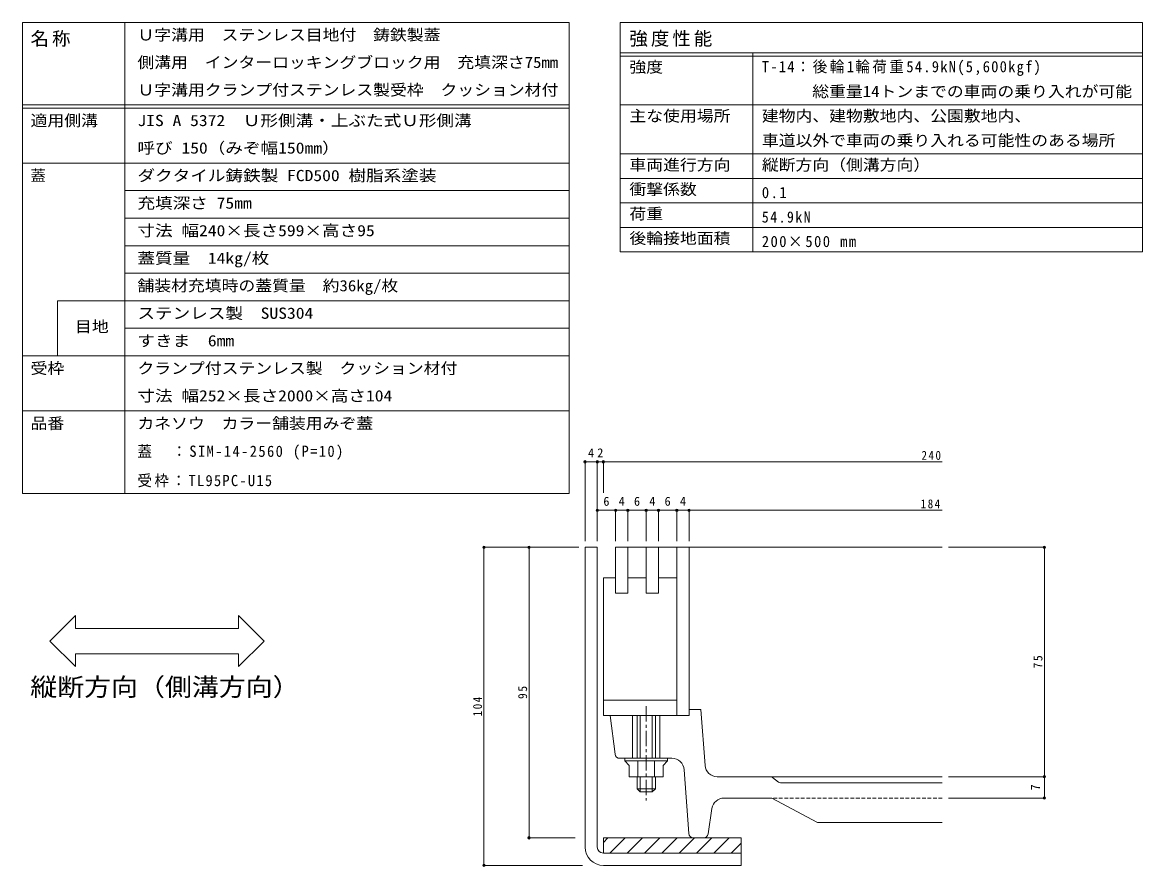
# Model space of a CAD drawing. Units: millimetres at full size, sheet at 1:3, with parts at other scales. Extents: x -1121 to 1153, y -824 to 816.
# Drawn here: x 55 to 1153, y -12 to 816 of the extents above; entities that cross this region are included whole.
import ezdxf
from ezdxf.enums import TextEntityAlignment as Align

# ---------------------------------------------------------------- set-up
doc = ezdxf.new("R2010")
doc.units = ezdxf.units.MM
doc.header["$LTSCALE"] = 3
doc.header["$PDMODE"] = 32
doc.header["$PDSIZE"] = 2.4
doc.linetypes.add('CHAIN1', pattern=[8, 5, -1, 1, -1])
doc.linetypes.add('DASHED1', pattern=[1.8, 1.2, -0.6])
for name, color, linetype, lineweight in [('0-4_その他', 7, 'Continuous', 9), ('4-5', 7, 'Continuous', 9), ('F-1_F-1ﾚｲﾔ', 2, 'Continuous', 9), ('F-2_F-2ﾚｲﾔ', 3, 'Continuous', 9), ('F-4_F-4ﾚｲﾔ', 7, 'Continuous', 9), ('F-5_F-5ﾚｲﾔ', 2, 'Continuous', 9), ('F-F_F-Fﾚｲﾔ', 3, 'Continuous', 9)]:
    doc.layers.add(name, color=color, linetype=linetype, lineweight=lineweight)
doc.styles.add('ＭＳ ゴシック', font='')
doc.styles.get('ＭＳ ゴシック').set_extended_font_data('MS Gothic')

msp = doc.modelspace()

# ---------------------------------------------------------------- linework, layer by layer
at = {"layer": '0-4_その他'}
for p, q in [((89.525, 543.339), (591.338, 543.339)), ((155.641, 516.339), (591.338, 516.339))]:
    msp.add_line(p, q, dxfattribs=at)
at = {"layer": '4-5'}
for p, q in [((82.287, 209.546), (107.287, 234.546)), ((107.287, 222.046), (107.287, 234.546)), ((292.235, 209.546), (267.235, 234.546)), ((267.235, 222.046), (267.235, 234.546)), ((107.287, 222.046), (267.235, 222.046)), ((82.287, 209.546), (107.287, 184.546)), ((292.235, 209.546), (267.235, 184.546)), ((107.287, 184.546), (107.287, 197.046)), ((107.287, 197.046), (267.235, 197.046)), ((267.235, 184.546), (267.235, 197.046))]:
    msp.add_line(p, q, dxfattribs=at)
at = {"layer": 'F-1_F-1ﾚｲﾔ'}
for p, q in [((606.816, 301.595), (618.816, 301.595)), ((606.816, 7.595), (606.816, 301.595)), ((618.816, 7.595), (618.816, 301.595)), ((624.816, 16.595), (624.816, 1.595)), ((759.816, 16.595), (624.816, 16.595)), ((629.218, 16.595), (624.816, 12.193)), ((646.189, 16.595), (631.189, 1.595)), ((663.159, 16.595), (648.159, 1.595)), ((680.13, 16.595), (665.13, 1.595)), ((697.1, 16.595), (682.1, 1.595)), ((714.071, 16.595), (699.071, 1.595)), ((731.042, 16.595), (716.041, 1.595)), ((748.012, 16.595), (733.012, 1.595)), ((759.816, 11.429), (749.983, 1.595)), ((759.816, 16.595), (759.816, -10.405)), ((624.816, 1.595), (759.816, 1.595)), ((624.816, -10.405), (759.816, -10.405))]:
    msp.add_line(p, q, dxfattribs=at)
for radius in [18, 6]:
    msp.add_arc((624.816, 7.595), radius, 180, 270, dxfattribs=at)
at = {"layer": 'F-2_F-2ﾚｲﾔ'}
for p, q in [((636.816, 256.595), (636.816, 301.595)), ((636.817, 301.595), (957.079, 301.595)), ((648.816, 256.595), (648.816, 301.595)), ((666.816, 256.595), (666.816, 301.595)), ((678.816, 256.595), (678.816, 301.595)), ((696.816, 136.595), (696.816, 301.595)), ((708.816, 136.595), (708.816, 301.595)), ((624.816, 271.595), (624.816, 151.595)), ((636.816, 271.595), (624.816, 271.595)), ((666.816, 271.595), (648.816, 271.595)), ((696.816, 271.595), (678.816, 271.595)), ((648.816, 256.595), (636.816, 256.595)), ((678.816, 256.595), (666.816, 256.595)), ((696.816, 151.595), (624.816, 151.595)), ((636.323, 98.536), (631.566, 136.595)), ((653.316, 136.595), (653.316, 94.594)), ((657.816, 136.595), (657.816, 94.594)), ((660.816, 94.594), (660.816, 136.595)), ((672.816, 94.594), (672.816, 136.595)), ((675.816, 136.595), (675.816, 94.594)), ((680.316, 136.595), (680.316, 94.594)), ((720.425, 142.595), (708.816, 142.595)), ((724.542, 87.698), (720.425, 142.595)), ((640.789, 94.594), (692.072, 94.594)), ((645.816, 94.594), (645.816, 92.193)), ((687.816, 92.193), (645.816, 92.193)), ((645.816, 92.193), (650.241, 87.395)), ((658.529, 92.193), (658.529, 76.594)), ((675.104, 92.193), (675.104, 76.594)), ((687.816, 92.193), (683.391, 87.395)), ((687.816, 94.594), (687.816, 92.193)), ((650.241, 87.395), (650.241, 76.594)), ((708.518, 20.775), (704.041, 83.448)), ((657.816, 76.594), (657.816, 64.594)), ((660.816, 61.594), (660.816, 76.594)), ((672.816, 76.594), (672.816, 61.594)), ((675.816, 76.594), (675.816, 64.594)), ((957.079, 76.595), (736.509, 76.595)), ((796.494, 71.253), (790.638, 75.938)), ((957.079, 70.595), (798.368, 70.595)), ((675.816, 64.594), (657.816, 64.594)), ((660.816, 61.594), (657.816, 64.594)), ((672.816, 61.594), (660.816, 61.594)), ((675.816, 64.594), (672.816, 61.594)), ((743.111, 55.595), (789.816, 55.595)), ((789.816, 55.595), (834.816, 31.595)), ((731.251, 45.42), (727.403, 20.411)), ((957.079, 31.595), (834.816, 31.595)), ((722.956, 16.595), (713.006, 16.595))]:
    msp.add_line(p, q, dxfattribs=at)
at = {"layer": 'F-2_F-2ﾚｲﾔ', "linetype": 'CHAIN1'}
msp.add_line((666.816, 145.595), (666.816, 53.216), dxfattribs=at)
at = {"layer": 'F-2_F-2ﾚｲﾔ', "linetype": 'DASHED1'}
msp.add_line((957.079, 55.595), (789.816, 55.595), dxfattribs=at)
at = {"layer": 'F-2_F-2ﾚｲﾔ'}
for points in [[(708.816, 136.595), (624.816, 136.595), (624.816, 151.595)], [(683.391, 87.395), (683.391, 76.594), (650.241, 76.594)]]:
    msp.add_lwpolyline(points, dxfattribs=at)
for centre, radius, start, end in [((640.789, 99.094), 4.5, 187.12668, 270), ((692.072, 82.594), 12, 4.08583, 90), ((736.509, 88.595), 12, 184.28883, 270), ((788.764, 73.596), 3, 51.33894, 90), ((798.368, 73.596), 3, 231.33894, 270), ((743.111, 43.595), 12, 90, 171.254), ((713.006, 21.096), 4.5, 184.0858, 270), ((722.956, 21.096), 4.5, 270, 351.25363)]:
    msp.add_arc(centre, radius, start, end, dxfattribs=at)
at = {"layer": 'F-4_F-4ﾚｲﾔ'}
for p, q in [((606.816, 386.295), (606.816, 307.595)), ((606.816, 385.395), (618.816, 385.395)), ((618.816, 386.295), (618.816, 307.595)), ((618.816, 385.395), (624.816, 385.395)), ((624.816, 386.295), (624.816, 355.073)), ((624.816, 385.395), (957.079, 385.395)), ((618.816, 337.847), (636.816, 337.847)), ((636.816, 338.747), (636.816, 307.595)), ((636.816, 337.847), (648.816, 337.847)), ((648.816, 338.747), (648.816, 307.595)), ((648.816, 337.847), (666.816, 337.847)), ((666.816, 338.747), (666.816, 307.595)), ((666.816, 337.847), (678.816, 337.847)), ((678.816, 338.747), (678.816, 307.595)), ((678.816, 337.847), (696.816, 337.847)), ((696.816, 338.747), (696.816, 307.595)), ((696.816, 337.847), (708.816, 337.847)), ((708.816, 338.747), (708.816, 307.595)), ((708.816, 337.847), (957.079, 337.847)), ((506.856, 301.595), (600.816, 301.595)), ((507.756, 301.595), (507.756, -10.405)), ((551.954, 301.595), (551.954, 16.595)), ((1058.076, 301.595), (963.079, 301.595)), ((1057.176, 301.595), (1057.176, 76.595)), ((1058.076, 76.595), (963.079, 76.595)), ((1057.176, 76.595), (1057.176, 55.595)), ((1058.076, 55.595), (963.079, 55.595)), ((551.054, 16.595), (597.18, 16.595)), ((506.856, -10.405), (604.375, -10.405))]:
    msp.add_line(p, q, dxfattribs=at)
for p in [(606.816, 385.395), (618.816, 385.395), (624.816, 385.395), (618.816, 337.847), (636.816, 337.847), (648.816, 337.847), (666.816, 337.847), (678.816, 337.847), (696.816, 337.847), (708.816, 337.847), (507.756, 301.595), (551.954, 301.595), (1057.176, 301.595), (1057.176, 76.595), (1057.176, 55.595), (551.954, 16.595), (507.756, -10.405)]:
    msp.add_point(p, dxfattribs=at)
at = {"layer": 'F-5_F-5ﾚｲﾔ', "color": 7}
msp.add_line((89.525, 489.339), (89.525, 543.339), dxfattribs=at)
at = {"layer": 'F-F_F-Fﾚｲﾔ', "color": 7}
for p, q in [((55.268, 816.339), (591.338, 816.339)), ((55.268, 816.339), (55.268, 354.339)), ((155.641, 816.339), (155.641, 354.339)), ((591.338, 816.339), (591.338, 354.339)), ((641.36, 816.339), (641.36, 591.339)), ((641.36, 816.339), (1153.446, 816.339)), ((1153.446, 816.339), (1153.446, 591.339)), ((641.36, 786.339), (1153.446, 786.339)), ((641.36, 783.339), (1153.446, 783.339)), ((771.182, 786.339), (771.182, 591.339)), ((55.268, 735.339), (591.338, 735.339)), ((55.268, 732.339), (591.338, 732.339)), ((641.36, 735.339), (1153.446, 735.339)), ((641.36, 687.339), (1153.446, 687.339)), ((55.268, 678.339), (591.338, 678.339)), ((641.36, 663.339), (1153.446, 663.339)), ((155.641, 651.339), (591.338, 651.339)), ((641.36, 639.339), (1153.446, 639.339)), ((155.641, 624.339), (591.338, 624.339)), ((641.36, 615.339), (1153.446, 615.339)), ((155.641, 597.339), (591.338, 597.339)), ((641.36, 591.339), (1153.446, 591.339)), ((155.641, 570.339), (591.338, 570.339)), ((55.268, 489.339), (591.338, 489.339)), ((55.268, 435.339), (591.338, 435.339)), ((55.268, 354.339), (591.338, 354.339))]:
    msp.add_line(p, q, dxfattribs=at)

# ---------------------------------------------------------------- texts
at = {"layer": '4-5', "color": 6, "style": 'ＭＳ ゴシック', "width": 1.1}
msp.add_text('縦断方向（側溝方向）', height=17.6, dxfattribs=at).set_placement((62.964, 150.507), align=Align.BOTTOM_LEFT)
at = {"layer": 'F-4_F-4ﾚｲﾔ', "color": 2, "style": 'ＭＳ ゴシック'}
for s, p in [('4', (609.816, 387.195)), ('2', (618.816, 387.195)), ('6', (624.816, 339.647)), ('4', (639.816, 339.647)), ('6', (654.816, 339.647)), ('4', (669.816, 339.647)), ('6', (684.816, 339.647)), ('4', (699.816, 339.647))]:
    msp.add_text(s, height=8.798, dxfattribs=at).set_placement(p, align=Align.BOTTOM_LEFT)
msp.add_text('7', height=8.798, rotation=90, dxfattribs=at).set_placement((1055.376, 63.095), align=Align.BOTTOM_LEFT)
at = {"layer": 'F-4_F-4ﾚｲﾔ', "color": 2, "char_height": 8.798, "attachment_point": 7, "style": 'ＭＳ ゴシック'}
for s, insert in [('\\T1.27;\\W0.9;240', (936.702, 387.195)), ('\\T1.27;\\W0.9;184', (935.932, 339.647))]:
    msp.add_mtext(s, dxfattribs=dict(at, insert=insert))
at = {"layer": 'F-4_F-4ﾚｲﾔ', "color": 2, "char_height": 8.798, "attachment_point": 7, "rotation": 90, "style": 'ＭＳ ゴシック'}
for s, insert in [('\\T1.27;\\W0.95;75', (1055.376, 182.72)), ('\\T1.27;\\W0.95;95', (550.154, 152.72)), ('\\T1.27;\\W0.9;104', (505.956, 135.845))]:
    msp.add_mtext(s, dxfattribs=dict(at, insert=insert))
at = {"layer": 'F-F_F-Fﾚｲﾔ', "style": 'ＭＳ ゴシック'}
for s, width, p in [('Ｕ字溝用\u3000ステンレス目地付\u3000鋳鉄製蓋', 1.1, (168.041, 795.339)), ('側溝用\u3000インターロッキングブロック用\u3000充填深さ75mm', 1.1, (168.041, 768.339)), ('強度', 1.1, (650.36, 763.839)), ('Ｕ字溝用クランプ付ステンレス製受枠\u3000クッション材付', 1.1, (168.041, 741.339)), ('      総重量14トンまでの車両の乗り入れが可能', 1.1, (780.182, 739.839)), ('適用側溝', 1.1, (63.253, 711.339)), ('JIS A 5372\u3000Ｕ形側溝・上ぶた式Ｕ形側溝', 1.15, (168.041, 711.339)), ('主な使用場所', 1.1, (650.36, 715.839)), ('建物内、建物敷地内、公園敷地内、', 1.1, (780.182, 715.839)), ('車道以外で車両の乗り入れる可能性のある場所', 1.1, (780.182, 691.839)), ('呼び 150（みぞ幅150mm）', 1.15, (168.041, 684.339)), ('車両進行方向', 1.1, (650.36, 667.839)), ('縦断方向（側溝方向）', 1.1, (780.182, 667.839)), ('ダクタイル鋳鉄製 FCD500 樹脂系塗装', 1.15, (168.041, 657.338)), ('衝撃係数', 1.1, (650.36, 643.839)), ('充填深さ 75mm', 1.15, (168.041, 630.339)), ('荷重', 1.1, (650.36, 619.839)), ('寸法 幅240×長さ599×高さ95', 1.15, (168.041, 603.339)), ('後輪接地面積', 1.1, (650.36, 595.839)), ('蓋質量\u300014kg/枚', 1.15, (168.041, 576.339)), ('舗装材充填時の蓋質量\u3000約36kg/枚', 1.1, (168.041, 549.339)), ('ステンレス製\u3000SUS304', 1.15, (168.041, 522.339)), ('目地', 1.1, (106.833, 509.311)), ('すきま\u30006mm', 1.15, (168.041, 495.339)), ('受枠', 1.1, (63.253, 468.339)), ('クランプ付ステンレス製\u3000クッション材付', 1.1, (168.041, 468.339)), ('寸法 幅252×長さ2000×高さ104', 1.15, (168.041, 441.339)), ('品番', 1.1, (63.253, 414.339)), ('カネソウ\u3000カラー舗装用みぞ蓋', 1.1, (168.041, 414.339))]:
    msp.add_text(s, height=11, dxfattribs=dict(at, width=width)).set_placement(p, align=Align.BOTTOM_LEFT)
msp.add_text('蓋', height=11, dxfattribs=at).set_placement((63.253, 657.338), align=Align.BOTTOM_LEFT)
at = {"layer": 'F-F_F-Fﾚｲﾔ', "attachment_point": 7, "style": 'ＭＳ ゴシック'}
for s, insert, char_height in [('\\T1.17;名称', (63.253, 792.339), 13.2), ('\\T1.17;強度性能', (650.36, 792.339), 13.2), ('\\T1.17;\\W0.95;T-14：後輪1輪荷重54.9kN(5,600kgf)', (780.182, 763.839), 11), ('\\T1.21;\\W0.95;0.1', (780.182, 643.839), 11), ('\\T1.22;\\W0.9;54.9kN', (780.182, 619.839), 11), ('\\T1.2;\\W0.95;200×500\\~mm', (780.182, 595.839), 11), ('\\T1.19;\\W0.95;蓋\u3000：SIM-14-2560\\~(P=10)', (168.041, 387.339), 11), ('\\T1.17;\\W0.95;受枠：TL95PC-U15', (168.041, 360.339), 11)]:
    msp.add_mtext(s, dxfattribs=dict(at, insert=insert, char_height=char_height))

doc.saveas('drawing.dxf')
